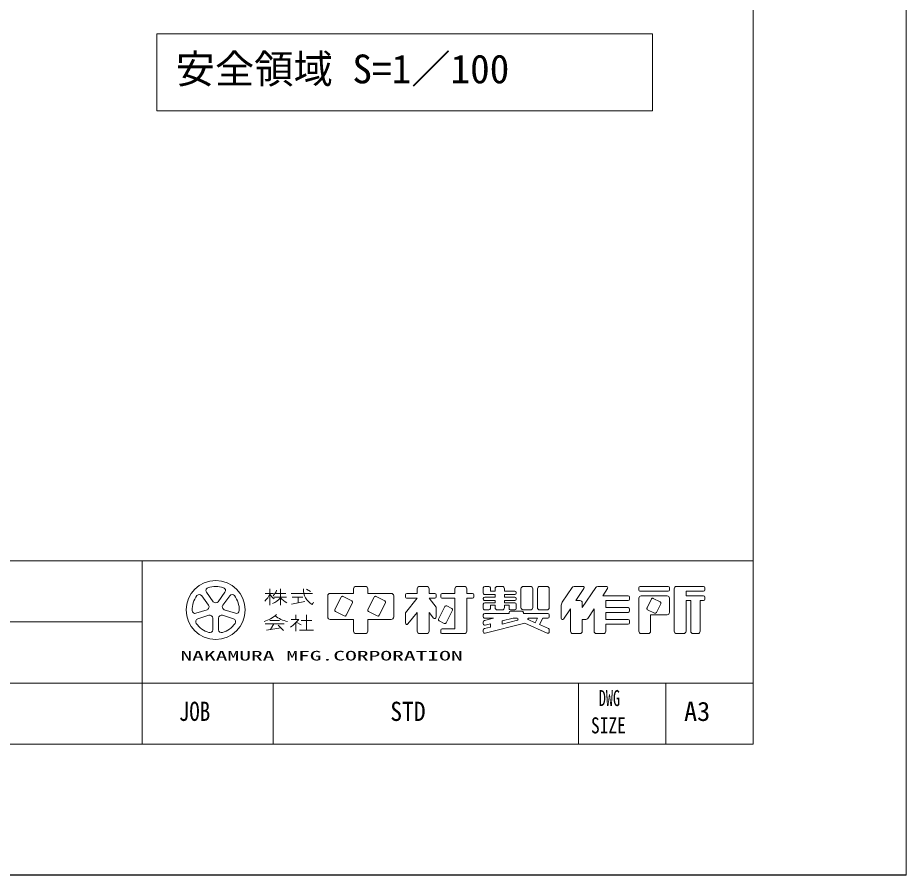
# Model space of a CAD drawing. Units: millimetres, scale not verified. Extents: x 0 to 420, y 0 to 297.
# Drawn here: x 318.5 to 420.3, y 0 to 98.1 of the extents above; entities that cross this region are included whole.
import ezdxf
from ezdxf.enums import TextEntityAlignment as Align

# ---------------------------------------------------------------- set-up
doc = ezdxf.new("R2010")
doc.units = ezdxf.units.MM
doc.header["$LTSCALE"] = 0.5
for name, color, linetype, lineweight in [('DEFPOINTS_3', 7, 'Continuous', 0), ('LY_2', 7, 'Continuous', 0), ('LY_5', 2, 'Continuous', 18)]:
    doc.layers.add(name, color=color, linetype=linetype, lineweight=lineweight)
doc.layers.add('LY_4', color=7, linetype='Continuous')
doc.styles.add('ＭＳ ゴシック', font='')
doc.styles.get('ＭＳ ゴシック').set_extended_font_data('MS Gothic')

msp = doc.modelspace()

# ---------------------------------------------------------------- linework, layer by layer
at = {"layer": 'DEFPOINTS_3'}
for p, q in [((420.2883, -0.0189), (420.2883, 296.9811)), ((0.2883, -0.0189), (420.2883, -0.0189))]:
    msp.add_line(p, q, dxfattribs=at)
at = {"layer": 'LY_2'}
for p, q in [((402.7883, 14.9811), (402.7883, 281.9811)), ((17.7883, 35.9811), (402.7883, 35.9811)), ((332.7883, 35.9811), (332.7883, 14.9811)), ((347.4273, 32.7744), (347.4273, 30.8844)), ((348.6423, 32.7744), (348.6423, 30.8844)), ((352.0698, 32.448), (351.6286, 32.7421)), ((357.0123, 32.7744), (357.0123, 32.2344)), ((357.2823, 33.0444), (358.3623, 33.0444)), ((358.6323, 32.7744), (358.6323, 32.2344)), ((364.3023, 32.7744), (364.3023, 32.2344)), ((364.5723, 33.0444), (365.3823, 33.0444)), ((365.6523, 32.7744), (365.6523, 32.2344)), ((368.6223, 32.7744), (368.6223, 32.2344)), ((368.8923, 33.0444), (369.7023, 33.0444)), ((369.9723, 32.7744), (369.9723, 32.2344)), ((371.8623, 32.8824), (371.8623, 32.2614)), ((372.0243, 33.0444), (372.5103, 33.0444)), ((372.6723, 32.8824), (372.6723, 32.5044)), ((373.2123, 32.7744), (373.2123, 32.5044)), ((374.0223, 33.0444), (373.4823, 33.0444)), ((374.2923, 32.7744), (374.2923, 32.5044)), ((376.1823, 32.7744), (376.1823, 30.6144)), ((376.4523, 33.0444), (377.2623, 33.0444)), ((377.5323, 32.7744), (377.5323, 30.6144)), ((378.0723, 32.7744), (378.0723, 30.6144)), ((378.3423, 33.0444), (379.1523, 33.0444)), ((379.4223, 32.7744), (379.4223, 30.6144)), ((380.9084, 31.2234), (382.0422, 32.9242)), ((382.2668, 33.0444), (383.2596, 33.0444)), ((382.4823, 31.4244), (383.3944, 32.7925)), ((383.2023, 30.6144), (384.7422, 32.9242)), ((384.9668, 33.0444), (385.9596, 33.0444)), ((385.5423, 31.9644), (386.0944, 32.7925)), ((389.6823, 32.8824), (389.6823, 32.6664)), ((389.8443, 33.0444), (393.0303, 33.0444)), ((393.1923, 32.8824), (393.1923, 32.6664)), ((393.7323, 32.7744), (393.7323, 27.9144)), ((394.0023, 33.0444), (397.0803, 33.0444)), ((397.2423, 32.8824), (397.2423, 32.6664)), ((340.3982, 30.8976), (339.6135, 31.9776)), ((340.1596, 32.3744), (340.9443, 31.2944)), ((341.4904, 31.2944), (342.275, 32.3744)), ((342.8211, 31.9776), (342.0365, 30.8976)), ((346.8873, 32.2344), (347.8323, 32.2344)), ((347.8728, 31.8294), (349.3173, 31.8294)), ((348.0197, 32.2344), (349.2633, 32.2344)), ((349.8573, 32.2344), (352.2873, 32.2344)), ((349.9923, 31.8294), (351.2073, 31.8294)), ((350.6673, 31.8294), (350.6673, 31.1544)), ((354.0423, 31.9644), (354.0423, 29.5344)), ((354.3123, 32.2344), (357.0123, 32.2344)), ((355.5899, 31.8195), (354.8708, 30.3813)), ((356.8134, 31.3888), (355.8072, 31.8919)), ((358.6323, 32.2344), (361.3323, 32.2344)), ((359.3699, 31.8195), (358.6508, 30.3813)), ((360.5934, 31.3888), (359.5872, 31.8919)), ((361.6023, 31.9644), (361.6023, 29.5344)), ((362.9523, 32.0724), (362.9523, 31.8564)), ((364.3023, 31.6944), (362.9523, 30.0069)), ((363.1143, 32.2344), (364.3023, 32.2344)), ((363.1143, 31.6944), (364.3023, 31.6944)), ((365.6523, 32.2344), (366.3003, 32.2344)), ((365.6523, 31.6944), (366.3003, 31.6944)), ((365.6523, 31.6944), (366.4623, 30.6819)), ((366.4623, 32.0724), (366.4623, 31.8564)), ((367.0023, 32.0724), (367.0023, 31.8564)), ((367.1643, 32.2344), (368.6223, 32.2344)), ((367.1643, 31.6944), (368.6223, 31.6944)), ((368.6223, 31.6944), (368.6223, 28.1844)), ((369.9723, 32.2344), (370.6203, 32.2344)), ((369.9723, 31.6944), (370.6203, 31.6944)), ((369.9723, 31.6944), (369.9723, 27.9144)), ((370.7823, 32.0724), (370.7823, 31.8564)), ((371.8623, 31.6674), (371.8623, 31.5864)), ((372.0243, 32.0994), (373.2123, 32.0994)), ((372.0243, 31.8294), (373.2123, 31.8294)), ((372.6723, 32.5044), (373.2123, 32.5044)), ((373.2123, 32.0994), (373.2123, 31.8294)), ((374.2923, 32.5044), (375.4803, 32.5044)), ((374.2923, 32.0994), (374.2923, 31.8294)), ((374.2923, 32.0994), (375.4803, 32.0994)), ((374.2923, 31.8294), (375.4803, 31.8294)), ((375.6423, 32.3424), (375.6423, 32.2614)), ((375.6423, 31.6674), (375.6423, 31.5864)), ((385.5423, 31.9644), (388.4403, 31.9644)), ((388.6023, 31.8024), (388.6023, 31.5864)), ((389.6823, 31.6944), (389.6823, 27.9144)), ((389.8443, 32.5044), (393.0303, 32.5044)), ((389.9523, 31.9644), (392.9223, 31.9644)), ((391.1219, 31.6035), (390.6188, 30.5973)), ((391.3392, 31.6759), (392.1294, 31.2808)), ((393.1923, 31.6944), (393.1923, 30.0744)), ((395.0823, 32.5044), (397.0803, 32.5044)), ((395.0823, 32.5044), (395.0823, 31.9644)), ((395.0823, 31.9644), (397.0803, 31.9644)), ((397.2423, 31.8024), (397.2423, 31.5864)), ((349.8997, 31.0009), (351.435, 31.3079)), ((356.1668, 29.7333), (356.8859, 31.1715)), ((359.9468, 29.7333), (360.6659, 31.1715)), ((366.4623, 30.6819), (366.4623, 29.5237)), ((367.4699, 30.7395), (366.7508, 29.3013)), ((367.6872, 30.8119), (368.2614, 30.5248)), ((371.8623, 30.9924), (371.8623, 30.5064)), ((372.0243, 31.4244), (373.2123, 31.4244)), ((372.0243, 31.1544), (373.2123, 31.1544)), ((372.6723, 30.8844), (372.6723, 30.5064)), ((372.6723, 30.8844), (373.2123, 30.8844)), ((373.2123, 31.4244), (373.2123, 31.1544)), ((373.2123, 30.8844), (373.2123, 30.6144)), ((374.2923, 31.4244), (374.2923, 31.1544)), ((374.2923, 31.4244), (375.4803, 31.4244)), ((374.2923, 31.1544), (375.4803, 31.1544)), ((374.2923, 30.8844), (374.8323, 30.8844)), ((374.2923, 30.8844), (374.2923, 30.6144)), ((374.8323, 30.8844), (374.8323, 30.5064)), ((375.6423, 30.9924), (375.6423, 30.5064)), ((380.7723, 30.7741), (380.7723, 29.3944)), ((382.4823, 31.4244), (382.9323, 31.4244)), ((383.2023, 31.1544), (383.2023, 30.6144)), ((385.9023, 31.4244), (385.9023, 30.6144)), ((385.9023, 31.4244), (388.4403, 31.4244)), ((385.9023, 30.6144), (388.4403, 30.6144)), ((392.2019, 31.0635), (391.6988, 30.0573)), ((395.0823, 31.4244), (395.0823, 27.9144)), ((395.0823, 31.4244), (395.6223, 31.4244)), ((395.6223, 31.4244), (395.6223, 27.9144)), ((396.7023, 31.4244), (396.7023, 27.9144)), ((396.7023, 31.4244), (397.0803, 31.4244)), ((338.9598, 29.9658), (340.2295, 30.3783)), ((340.438, 29.7363), (339.1684, 29.3238)), ((343.2663, 29.3238), (341.9966, 29.7363)), ((342.2052, 30.3783), (343.4748, 29.9658)), ((350.3973, 29.8044), (350.3973, 29.2644)), ((351.6123, 29.8044), (351.6123, 28.0494)), ((354.9432, 30.1639), (355.9494, 29.6608)), ((358.7232, 30.1639), (359.7294, 29.6608)), ((362.9523, 30.0069), (362.9523, 28.8487)), ((364.3023, 30.0744), (363.2408, 28.7475)), ((364.3023, 30.0744), (364.3023, 27.9144)), ((365.6523, 30.0744), (365.6523, 27.9144)), ((365.6523, 30.0744), (366.1738, 29.4225)), ((368.3339, 30.3075), (367.6148, 28.8693)), ((371.8623, 29.7774), (371.8623, 29.5614)), ((372.0243, 30.3444), (372.5103, 30.3444)), ((372.0243, 29.9394), (374.8323, 29.9394)), ((373.4823, 30.3444), (374.0223, 30.3444)), ((374.8323, 30.0474), (374.8323, 29.9394)), ((374.9943, 30.3444), (375.4803, 30.3444)), ((374.9943, 30.2094), (376.2903, 30.2094)), ((376.4523, 30.3444), (377.2623, 30.3444)), ((376.4523, 30.0474), (376.4523, 29.9394)), ((376.4523, 29.9394), (379.2603, 29.9394)), ((378.3423, 30.3444), (379.1523, 30.3444)), ((379.4223, 29.7774), (379.4223, 29.5614)), ((381.0691, 29.3046), (381.8523, 30.4794)), ((381.8523, 30.4794), (381.8523, 27.9144)), ((383.8225, 29.3846), (384.5523, 30.4794)), ((384.5523, 30.4794), (384.5523, 27.9144)), ((385.9023, 30.0744), (388.4403, 30.0744)), ((385.9023, 30.0744), (385.9023, 29.2644)), ((388.6023, 30.4524), (388.6023, 30.2364)), ((390.6912, 30.3799), (391.4814, 29.9848)), ((391.0323, 29.8044), (392.9223, 29.8044)), ((391.0323, 29.8044), (391.0323, 27.9144)), ((215.2883, 28.9811), (332.7883, 28.9811)), ((340.8798, 28.0804), (340.8798, 29.4153)), ((341.5548, 29.4153), (341.5548, 28.0804)), ((346.8873, 28.7649), (349.0473, 28.7649)), ((347.4273, 29.1294), (348.5073, 29.1294)), ((347.8891, 28.7649), (347.4996, 28.1166)), ((348.3723, 28.588), (348.9785, 27.9819)), ((349.8573, 29.2644), (350.7371, 29.2644)), ((350.3973, 28.891), (350.3973, 27.9144)), ((350.4478, 28.9416), (350.9922, 28.6273)), ((351.0048, 29.1294), (352.2198, 29.1294)), ((354.3123, 29.2644), (357.0123, 29.2644)), ((357.0123, 29.2644), (357.0123, 27.9144)), ((358.6323, 29.2644), (358.6323, 27.9144)), ((358.6323, 29.2644), (361.3323, 29.2644)), ((366.8232, 29.0839), (367.3974, 28.7968)), ((371.8623, 28.9763), (371.8623, 28.7537)), ((373.0486, 29.3994), (371.985, 29.1335)), ((372.0243, 29.3994), (373.0486, 29.3994)), ((376.6383, 28.8218), (372.0636, 27.6781)), ((372.6723, 28.7487), (372.0636, 28.5965)), ((372.6723, 28.7487), (372.6723, 28.3869)), ((375.2751, 29.3994), (374.0223, 29.0862)), ((375.7648, 29.16), (374.0223, 28.7244)), ((374.0223, 29.0862), (374.0223, 28.7244)), ((375.2751, 29.3994), (375.7354, 29.3994)), ((376.6383, 28.8218), (379.1945, 27.6856)), ((377.017, 29.2444), (377.8201, 28.8874)), ((377.0499, 29.3994), (378.0761, 29.3994)), ((377.8201, 28.8874), (378.0761, 29.3994)), ((378.3141, 28.6679), (378.6798, 29.3994)), ((378.3141, 28.6679), (379.3261, 28.2181)), ((378.6798, 29.3994), (379.2603, 29.3994)), ((383.2023, 29.2644), (383.2023, 27.9144)), ((383.2023, 29.2644), (383.5978, 29.2644)), ((385.9023, 29.2644), (388.4403, 29.2644)), ((385.9023, 28.7244), (388.4403, 28.7244)), ((385.9023, 28.7244), (385.9023, 27.9144)), ((388.6023, 29.1024), (388.6023, 28.8864)), ((347.0233, 28.0486), (348.6757, 28.2846)), ((350.8023, 28.0494), (352.4223, 28.0494)), ((357.2823, 27.6444), (358.3623, 27.6444)), ((364.5723, 27.6444), (365.3823, 27.6444)), ((367.0023, 28.0224), (367.0023, 27.8064)), ((367.1643, 28.1844), (368.6223, 28.1844)), ((367.1643, 27.6444), (369.7023, 27.6444)), ((371.8623, 28.0579), (371.8623, 27.8353)), ((372.6723, 28.3869), (371.985, 28.2151)), ((379.4223, 28.07), (379.4223, 27.8337)), ((382.1223, 27.6444), (382.9323, 27.6444)), ((384.8223, 27.6444), (385.6323, 27.6444)), ((389.9523, 27.6444), (390.7623, 27.6444)), ((394.0023, 27.6444), (394.8123, 27.6444)), ((395.8923, 27.6444), (396.4323, 27.6444)), ((160.2883, 21.9811), (402.7883, 21.9811)), ((347.7883, 21.9811), (347.7883, 14.9811)), ((382.7883, 21.9811), (382.7883, 14.9811)), ((392.7883, 21.9811), (392.7883, 14.9811)), ((17.7883, 14.9811), (402.7883, 14.9811))]:
    msp.add_line(p, q, dxfattribs=at)
msp.add_circle((341.2173, 30.3444), 3.375, dxfattribs=at)
for centre, radius, start, end in [((340.4327, 32.5728), 0.3375, 109.39847, 215.99997), ((341.2173, 30.3444), 2.7, 70.60155, 109.39847), ((342.002, 32.5728), 0.3375, 324, 70.60155), ((346.7861, 33.0282), 1.467, 313.72108, 343.54317), ((353.2253, 32.6754), 1.9528, 177.09472, 240.51891), ((357.2823, 32.7744), 0.27, 89.99998, 179.99996), ((358.3623, 32.7744), 0.27, 0, 89.99998), ((364.5723, 32.7744), 0.27, 89.99998, 179.99996), ((365.3823, 32.7744), 0.27, 0, 89.99998), ((368.8923, 32.7744), 0.27, 89.99998, 179.99996), ((369.7023, 32.7744), 0.27, 0, 89.99998), ((372.0243, 32.8824), 0.162, 89.99998, 179.99996), ((372.5103, 32.8824), 0.162, 0, 89.99998), ((373.4823, 32.7744), 0.27, 89.99998, 179.99996), ((374.0223, 32.7744), 0.27, 0, 89.99998), ((376.4523, 32.7744), 0.27, 89.99998, 179.99996), ((377.2623, 32.7744), 0.27, 0, 89.99998), ((378.3423, 32.7744), 0.27, 89.99998, 179.99996), ((379.1523, 32.7744), 0.27, 0, 89.99998), ((382.2668, 32.7744), 0.27, 89.99998, 146.30984), ((383.2596, 32.8824), 0.162, 326.31015, 89.99998), ((384.9668, 32.7744), 0.27, 89.99998, 146.3098), ((385.9596, 32.8824), 0.162, 326.31003, 89.99998), ((389.8443, 32.8824), 0.162, 89.99998, 179.99996), ((389.8443, 32.6664), 0.162, 179.99998, 270.00002), ((393.0303, 32.8824), 0.162, 0, 89.99998), ((393.0303, 32.6664), 0.162, 270.00002, 0), ((394.0023, 32.7744), 0.27, 89.99998, 179.99996), ((397.0803, 32.8824), 0.162, 0, 89.99998), ((397.0803, 32.6664), 0.162, 270.00002, 0), ((341.2173, 30.3444), 2.7, 142.60154, 181.39846), ((339.3405, 31.7793), 0.3375, 35.99999, 142.60154), ((343.0942, 31.7793), 0.3375, 37.39846, 143.99995), ((341.2173, 30.3444), 2.7, 358.60155, 37.39847), ((345.3222, 33.0652), 2.2846, 311.36185, 337.13638), ((349.4051, 33.4083), 2.3451, 212.50346, 230.00631), ((346.4148, 33.7994), 3.0341, 295.86917, 317.23867), ((350.8699, 33.7994), 3.0341, 222.76131, 240.10806), ((354.3123, 31.9644), 0.27, 89.99998, 179.99996), ((355.7348, 31.747), 0.162, 63.43492, 153.43499), ((359.5148, 31.747), 0.162, 63.43492, 153.43499), ((361.3323, 31.9644), 0.27, 0, 89.99998), ((363.1143, 32.0724), 0.162, 89.99998, 179.99996), ((363.1143, 31.8564), 0.162, 179.99998, 270.00002), ((366.3003, 32.0724), 0.162, 0, 89.99998), ((366.3003, 31.8564), 0.162, 270.00002, 0), ((367.1643, 32.0724), 0.162, 89.99998, 179.99996), ((367.1643, 31.8564), 0.162, 179.99998, 270.00002), ((370.6203, 32.0724), 0.162, 0, 89.99998), ((370.6203, 31.8564), 0.162, 270.00002, 0), ((372.0243, 32.2614), 0.162, 179.99998, 270.00002), ((372.0243, 31.6674), 0.162, 89.99998, 179.99996), ((372.0243, 31.5864), 0.162, 179.99998, 270.00002), ((375.4803, 32.3424), 0.162, 0, 89.99998), ((375.4803, 32.2614), 0.162, 270.00002, 0), ((375.4803, 31.6674), 0.162, 0, 89.99998), ((375.4803, 31.5864), 0.162, 270.00002, 0), ((388.4403, 31.8024), 0.162, 0, 89.99998), ((388.4403, 31.5864), 0.162, 270.00002, 0), ((389.9523, 31.6944), 0.27, 89.99998, 179.99996), ((391.2668, 31.531), 0.162, 63.43447, 153.43474), ((392.9223, 31.6944), 0.27, 0, 89.99998), ((397.0803, 31.8024), 0.162, 0, 89.99998), ((397.0803, 31.5864), 0.162, 270.00002, 0), ((340.1252, 30.6993), 0.3375, 287.99998, 35.99999), ((341.2173, 31.4928), 0.3375, 215.99998, 324), ((342.3095, 30.6993), 0.3375, 143.99996, 251.99999), ((351.2486, 31.7856), 1.2992, 321.42112, 334.8249), ((356.741, 31.2439), 0.162, 333.4349, 63.43487), ((360.521, 31.2439), 0.162, 333.4349, 63.43487), ((367.6148, 30.667), 0.162, 63.43487, 153.43498), ((372.0243, 30.9924), 0.162, 89.99998, 179.99996), ((373.4823, 30.6144), 0.27, 179.99998, 270.00002), ((374.0223, 30.6144), 0.27, 270.00002, 0), ((375.4803, 30.9924), 0.162, 0, 89.99998), ((376.4523, 30.6144), 0.27, 179.99998, 270.00002), ((377.2623, 30.6144), 0.27, 270.00002, 0), ((378.3423, 30.6144), 0.27, 179.99998, 270.00002), ((379.1523, 30.6144), 0.27, 270.00002, 0), ((381.5823, 30.7741), 0.81, 146.30999, 179.99996), ((382.9323, 31.1544), 0.27, 0, 89.99998), ((388.4403, 30.4524), 0.162, 0, 89.99998), ((390.7637, 30.5248), 0.162, 153.43517, 243.43529), ((392.057, 31.1359), 0.162, 333.43484, 63.43447), ((338.8555, 30.2867), 0.3375, 181.39848, 287.99997), ((340.5423, 29.4153), 0.3375, 359.99997, 107.99999), ((341.8923, 29.4153), 0.3375, 71.99997, 179.99999), ((343.5791, 30.2867), 0.3375, 252.00001, 358.60156), ((345.8903, 32.2379), 3.3203, 285.11261, 313.40619), ((350.0183, 32.1748), 3.192, 231.17281, 259.75506), ((354.3123, 29.5344), 0.27, 179.99998, 270.00002), ((355.0157, 30.3088), 0.162, 153.43495, 243.43485), ((356.0219, 29.8057), 0.162, 243.43498, 333.43496), ((358.7957, 30.3088), 0.162, 153.43495, 243.43485), ((359.8019, 29.8057), 0.162, 243.43498, 333.43496), ((361.3323, 29.5344), 0.27, 270.00002, 0), ((366.3003, 29.5237), 0.162, 218.65962, 0), ((368.189, 30.3799), 0.162, 333.43492, 63.43493), ((372.0243, 30.5064), 0.162, 179.99998, 270.00002), ((372.0243, 29.7774), 0.162, 89.99998, 179.99996), ((372.0243, 29.5614), 0.162, 179.99998, 270.00002), ((372.5103, 30.5064), 0.162, 270.00002, 0), ((374.9943, 30.5064), 0.162, 179.99998, 270.00002), ((374.9943, 30.0474), 0.162, 89.99998, 179.99996), ((375.4803, 30.5064), 0.162, 270.00002, 0), ((376.2903, 30.0474), 0.162, 0, 89.99998), ((379.2603, 29.7774), 0.162, 0, 89.99998), ((379.2603, 29.5614), 0.162, 270.00002, 0), ((388.4403, 30.2364), 0.162, 270.00002, 0), ((391.5539, 30.1297), 0.162, 243.43534, 333.43491), ((392.9223, 30.0744), 0.27, 270.00002, 0), ((339.2727, 29.0028), 0.3375, 107.99999, 214.60154), ((341.2173, 30.3444), 2.7, 214.60156, 253.39848), ((341.2173, 30.3444), 2.7, 286.60155, 325.39847), ((343.162, 29.0028), 0.3375, 325.39847, 71.99996), ((347.1283, 32.2072), 4.6566, 304.87257, 320.80411), ((363.1143, 28.8487), 0.162, 179.99998, 321.34037), ((366.8957, 29.2288), 0.162, 153.43487, 243.4348), ((367.4699, 28.9417), 0.162, 243.43487, 333.43498), ((372.0243, 28.9763), 0.162, 104.03614, 179.99996), ((372.0243, 28.7537), 0.162, 179.99998, 284.03612), ((375.7354, 29.2779), 0.1215, 284.0365, 89.99998), ((377.0499, 29.3184), 0.081, 89.99998, 246.03817), ((380.9343, 29.3944), 0.162, 179.99998, 326.30997), ((383.5978, 29.5344), 0.27, 270.00002, 326.31002), ((388.4403, 29.1024), 0.162, 0, 89.99998), ((388.4403, 28.8864), 0.162, 270.00002, 0), ((340.5423, 28.0804), 0.3375, 253.39847, 359.99997), ((341.8923, 28.0804), 0.3375, 179.99999, 286.60154), ((357.2823, 27.9144), 0.27, 179.99998, 270.00002), ((358.3623, 27.9144), 0.27, 270.00002, 0), ((364.5723, 27.9144), 0.27, 179.99998, 270.00002), ((365.3823, 27.9144), 0.27, 270.00002, 0), ((367.1643, 28.0224), 0.162, 89.99998, 179.99996), ((367.1643, 27.8064), 0.162, 179.99998, 270.00002), ((369.7023, 27.9144), 0.27, 270.00002, 0), ((372.0243, 28.0579), 0.162, 104.03614, 179.99996), ((372.0243, 27.8353), 0.162, 179.99998, 284.03612), ((379.2603, 27.8337), 0.162, 246.03699, 0), ((379.2603, 28.07), 0.162, 0, 66.03701), ((382.1223, 27.9144), 0.27, 179.99998, 270.00002), ((382.9323, 27.9144), 0.27, 270.00002, 0), ((384.8223, 27.9144), 0.27, 179.99998, 270.00002), ((385.6323, 27.9144), 0.27, 270.00002, 0), ((389.9523, 27.9144), 0.27, 179.99998, 270.00002), ((390.7623, 27.9144), 0.27, 270.00002, 0), ((394.0023, 27.9144), 0.27, 179.99998, 270.00002), ((394.8123, 27.9144), 0.27, 270.00002, 0), ((395.8923, 27.9144), 0.27, 179.99998, 270.00002), ((396.4323, 27.9144), 0.27, 270.00002, 0)]:
    msp.add_arc(centre, radius, start, end, dxfattribs=at)
at = {"layer": 'LY_5', "color": 7, "lineweight": 0}
for p, q in [((420.3046, 0.0242), (420.3046, 297.0189)), ((0.1954, 0.0242), (420.3046, 0.0242))]:
    msp.add_line(p, q, dxfattribs=at)
at = {"layer": 'LY_5', "color": 7}
for p, q in [((391.2595, 96.2907), (334.4595, 96.2907)), ((334.4595, 96.2907), (334.4595, 87.4907)), ((391.2595, 87.4907), (391.2595, 96.2907)), ((334.4595, 87.4907), (391.2595, 87.4907))]:
    msp.add_line(p, q, dxfattribs=at)

# ---------------------------------------------------------------- texts
at = {"layer": 'LY_2', "style": 'ＭＳ ゴシック'}
for s, height, width, p in [('NAKAMURA MFG.CORPORATION', 1.1, 1.8, (337.1764, 24.2311)), ('DWG', 1.833, 0.65, (385.0964, 18.7936)), ('JOB', 2.199, 0.8, (337.0003, 16.9861)), ('SIZE', 1.833, 0.8, (384.199, 15.6686))]:
    msp.add_text(s, height=height, dxfattribs=dict(at, width=width)).set_placement(p, align=Align.BOTTOM_LEFT)
msp.add_text('A3', height=2.199, dxfattribs=at).set_placement((394.8597, 16.9811), align=Align.BOTTOM_LEFT)
at = {"layer": 'LY_4', "style": 'ＭＳ ゴシック', "width": 0.9}
msp.add_text('STD', height=2.199, dxfattribs=at).set_placement((361.2169, 16.9811), align=Align.BOTTOM_LEFT)
at = {"layer": 'LY_5', "color": 7, "style": 'ＭＳ ゴシック'}
msp.add_text('安全領域 S=1／100', height=3.299, dxfattribs=at).set_placement((336.6354, 89.6407), align=Align.BOTTOM_LEFT)

doc.saveas('drawing.dxf')
